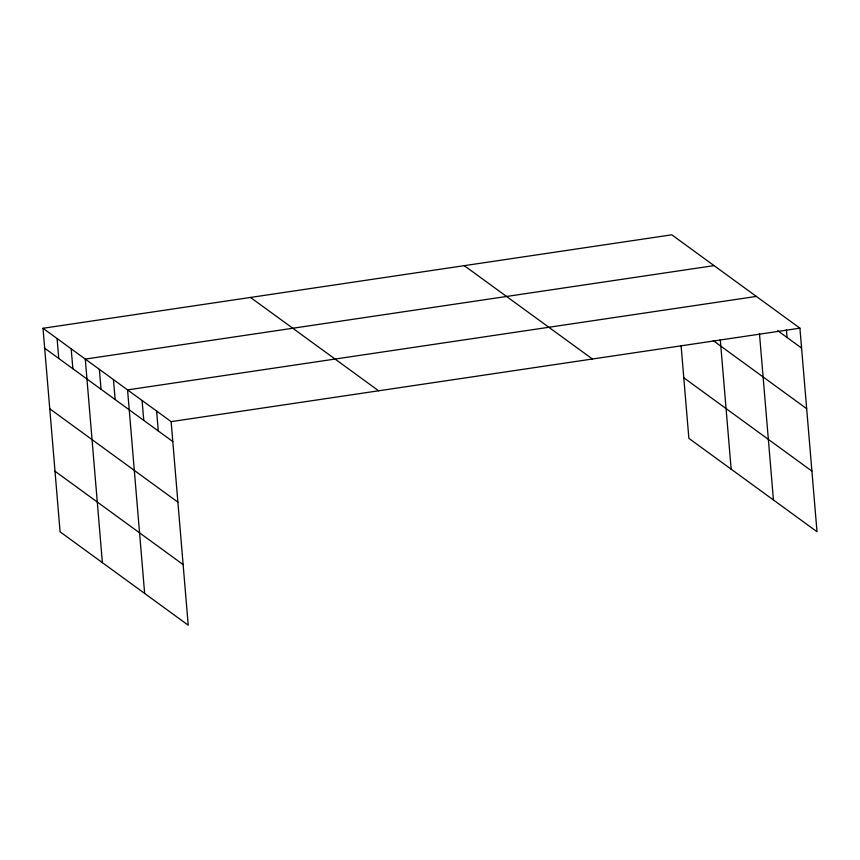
<?xml version="1.0" encoding="UTF-8"?>
<svg xmlns="http://www.w3.org/2000/svg" width="860" height="860" viewBox="0 0 860 860"><rect width="100%" height="100%" fill="white"/><g stroke="black" fill="none" stroke-linecap="round" stroke-linejoin="round"><path stroke-width="1.29" d="M43 328.284L171.129 421.637L188.222 625.188L60.092 531.835L43 328.284L671.778 234.812L799.908 328.165L817 531.716L688.871 438.363L681.109 345.881M714.058 265.622L85.28 359.093L102.372 562.644M756.349 296.421L127.559 389.902L144.652 593.443M171.129 421.637L799.908 328.165M777.72 330.702L801.584 348.085M713.23 340.614L806.669 408.683M683.786 377.766L811.915 471.119M464.282 265.665L592.411 359.007M250.496 297.442L378.626 390.795M44.677 348.214L172.806 441.556M49.762 408.801L177.891 502.154M55.008 471.237L183.137 564.59M786.395 329.541L787.061 337.507M759.455 333.476L773.441 499.972M720.271 339.55L731.15 469.173M156.606 411.058L158.283 430.978M142.083 400.481L143.76 420.4M113.466 379.625L115.143 399.545M99.373 369.359L101.05 389.279M71.186 348.827L72.864 368.746M57.093 338.56L58.77 358.48"/></g></svg>
